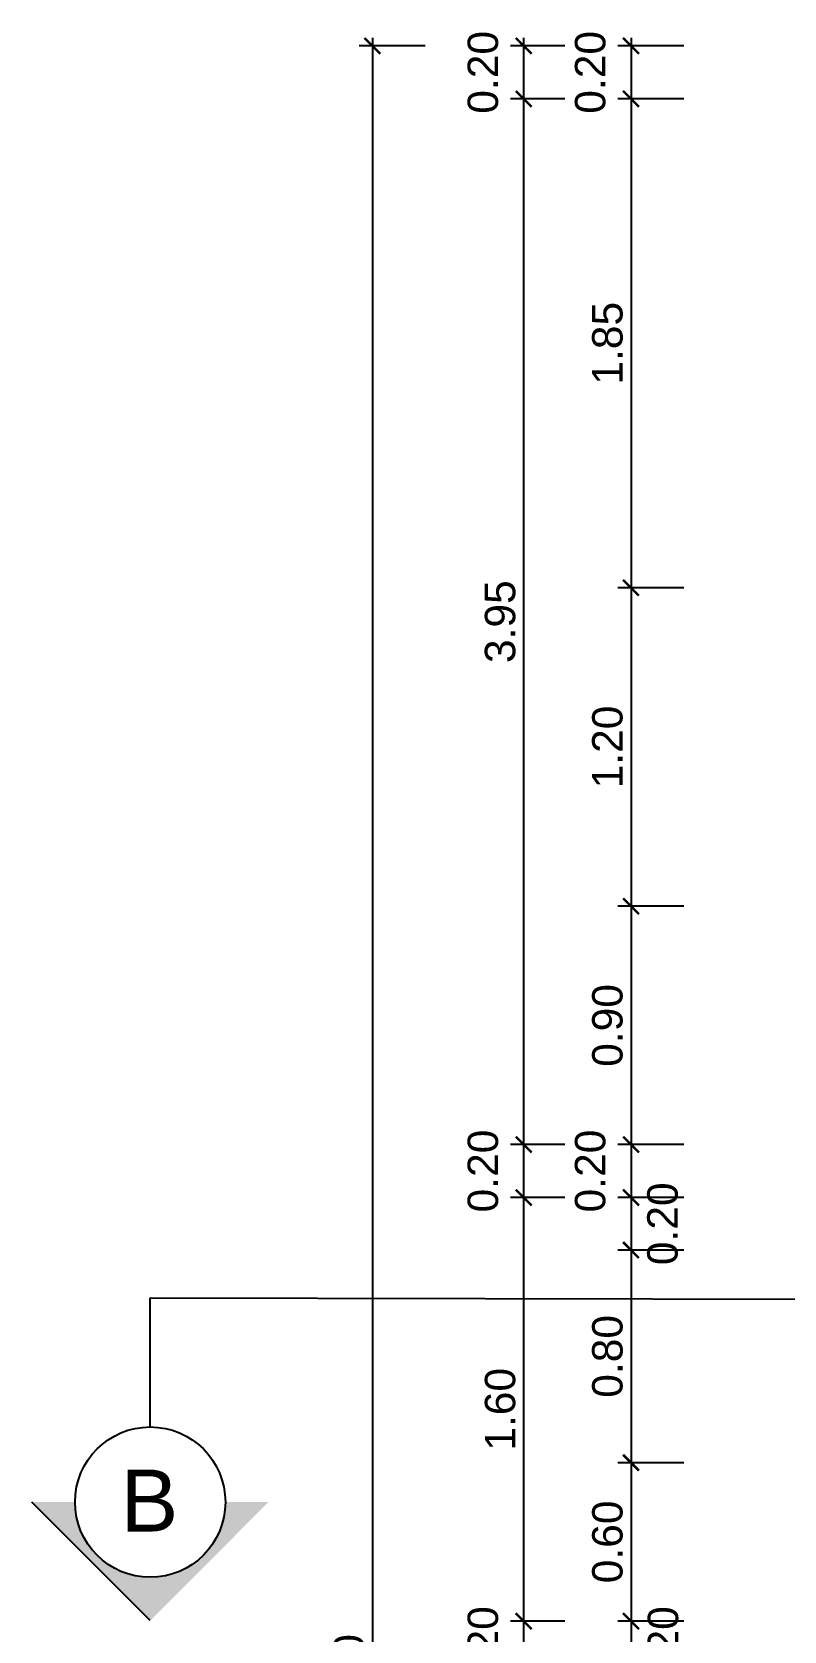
# Model space of a CAD drawing. Header units: feet. Extents: x -417 to 46, y -646 to -218.
# Drawn here: x -108.53 to -105.68, y -305.04 to -299 of the extents above; entities that cross this region are included whole.
import ezdxf

# ---------------------------------------------------------------- set-up
doc = ezdxf.new("R2010")
doc.units = ezdxf.units.FT
doc.header["$MEASUREMENT"] = 0
doc.linetypes.add('DASHDOT', pattern=[25.4, 12.7, -6.35, 0, -6.35])
for name, color, linetype in [('DIM', 10, 'Continuous'), ('GRDUTIY', 5, 'Continuous'), ('TEXXT', 8, 'Continuous')]:
    doc.layers.add(name, color=color, linetype=linetype)
doc.layers.add('DIM-COTAS', color=1, linetype='Continuous', lineweight=5)
doc.styles.add('DAMIAN', font='arial.ttf', dxfattribs={"height": 0.12})
doc.styles.get("Standard").update_dxf_attribs({"font": 'arial.ttf', "height": 0.115})
doc.dimstyles.new('KEILY', dxfattribs={"dimtxt": 0.115, "dimasz": 0.06, "dimexe": 0.05, "dimexo": 0.2, "dimgap": 0.03, "dimtad": 1, "dimzin": 1, "dimdsep": 46, "dimtxsty": 'Standard', "dimblk": 'ARCHTICK', "dimcen": 2.5, "dimdle": 0.03, "dimclrd": 256, "dimclre": 256, "dimclrt": 7, "dimadec": 0, "dimazin": 0, "dimtfac": 1, "dimtmove": 2, "dimatfit": 3, "dimfxl": 0.2, "dimfxlon": 1, "dimtolj": 1, "dimtzin": 1, "dimarcsym": 0})

# ---------------------------------------------------------------- blocks, each defined once
blk = doc.blocks.new('_ArchTick')
at = {"layer": 'DIM-COTAS', "color": 0, "const_width": 0.15}
blk.add_lwpolyline([(-0.5, -0.5), (0.5, 0.5)], dxfattribs=at)
blk = doc.blocks.new('*D546')
at = {"layer": 'Defpoints', "color": 0, "transparency": 16777216}
for p in [(-105.7524322528477, -299.0570197766338), (-106.2628598725112, -299.2570197766337), (-105.5524322528478, -299.2570197766337)]:
    blk.add_point(p, dxfattribs=at)
at = {"layer": 'DIM', "lineweight": -2, "transparency": 16777216}
for p, q in [((-106.2628598725112, -299.0270197766338), (-106.2628598725112, -299.2870197766337)), ((-106.0628598725112, -299.0570197766338), (-106.3128598725112, -299.0570197766338)), ((-106.0628598725112, -299.2570197766337), (-106.3128598725112, -299.2570197766337))]:
    blk.add_line(p, q, dxfattribs=at)
at = {"layer": 'DIM', "lineweight": -2, "transparency": 16777216, "xscale": 0.06, "yscale": 0.06, "zscale": 0.06}
for p, rotation in [((-106.2628598725112, -299.0570197766338), 90), ((-106.2628598725112, -299.2570197766337), 270)]:
    blk.add_blockref('_ArchTick', p, dxfattribs=dict(at, rotation=rotation))
at = {"layer": 'DIM', "color": 7, "transparency": 16777216, "insert": (-106.4165757660991, -299.1570197766338), "char_height": 0.115, "attachment_point": 5, "rotation": 90}
blk.add_mtext('\\A1;0.20', dxfattribs=at)
blk = doc.blocks.new('*D547')
at = {"layer": 'Defpoints', "color": 0, "transparency": 16777216}
for p in [(-105.5524322528478, -299.2570197766337), (-106.2628598725112, -301.1038153838245), (-105.7524322528478, -301.1038153838245)]:
    blk.add_point(p, dxfattribs=at)
at = {"layer": 'DIM', "lineweight": -2, "transparency": 16777216}
for p, q in [((-106.0628598725112, -299.2570197766337), (-106.3128598725112, -299.2570197766337)), ((-106.2628598725112, -299.2270197766338), (-106.2628598725112, -301.1338153838245)), ((-106.0628598725112, -301.1038153838245), (-106.3128598725112, -301.1038153838245))]:
    blk.add_line(p, q, dxfattribs=at)
at = {"layer": 'DIM', "lineweight": -2, "transparency": 16777216, "xscale": 0.06, "yscale": 0.06, "zscale": 0.06}
for p, rotation in [((-106.2628598725112, -299.2570197766337), 90), ((-106.2628598725112, -301.1038153838245), 270)]:
    blk.add_blockref('_ArchTick', p, dxfattribs=dict(at, rotation=rotation))
at = {"layer": 'DIM', "color": 7, "transparency": 16777216, "insert": (-106.3515757660991, -300.1804175802291), "char_height": 0.115, "attachment_point": 5, "rotation": 90}
blk.add_mtext('\\A1;1.85', dxfattribs=at)
blk = doc.blocks.new('*D557')
at = {"layer": 'Defpoints', "color": 0, "transparency": 16777216}
for p in [(-105.7524322528478, -301.1038153838245), (-106.2628598725112, -302.3070197766338), (-105.7524322528469, -302.3070197766338)]:
    blk.add_point(p, dxfattribs=at)
at = {"layer": 'DIM', "lineweight": -2, "transparency": 16777216}
for p, q in [((-106.2628598725112, -301.0738153838245), (-106.2628598725112, -302.3370197766337)), ((-106.0628598725112, -301.1038153838245), (-106.3128598725112, -301.1038153838245)), ((-106.0628598725112, -302.3070197766338), (-106.3128598725112, -302.3070197766338))]:
    blk.add_line(p, q, dxfattribs=at)
at = {"layer": 'DIM', "lineweight": -2, "transparency": 16777216, "xscale": 0.06, "yscale": 0.06, "zscale": 0.06}
for p, rotation in [((-106.2628598725112, -301.1038153838245), 90), ((-106.2628598725112, -302.3070197766338), 270)]:
    blk.add_blockref('_ArchTick', p, dxfattribs=dict(at, rotation=rotation))
at = {"layer": 'DIM', "color": 7, "transparency": 16777216, "insert": (-106.3515757660991, -301.7054175802291), "char_height": 0.115, "attachment_point": 5, "rotation": 90}
blk.add_mtext('\\A1;1.20', dxfattribs=at)
blk = doc.blocks.new('*D558')
at = {"layer": 'Defpoints', "color": 0, "transparency": 16777216}
for p in [(-105.7524322528469, -302.3070197766338), (-106.2628598725112, -303.2070197766338), (-105.5524322528478, -303.2070197766338)]:
    blk.add_point(p, dxfattribs=at)
at = {"layer": 'DIM', "lineweight": -2, "transparency": 16777216}
for p, q in [((-106.2628598725112, -302.2770197766338), (-106.2628598725112, -303.2370197766338)), ((-106.0628598725112, -302.3070197766338), (-106.3128598725112, -302.3070197766338)), ((-106.0628598725112, -303.2070197766338), (-106.3128598725112, -303.2070197766338))]:
    blk.add_line(p, q, dxfattribs=at)
at = {"layer": 'DIM', "lineweight": -2, "transparency": 16777216, "xscale": 0.06, "yscale": 0.06, "zscale": 0.06}
for p, rotation in [((-106.2628598725112, -302.3070197766338), 90), ((-106.2628598725112, -303.2070197766338), 270)]:
    blk.add_blockref('_ArchTick', p, dxfattribs=dict(at, rotation=rotation))
at = {"layer": 'DIM', "color": 7, "transparency": 16777216, "insert": (-106.3515757660991, -302.7570197766338), "char_height": 0.115, "attachment_point": 5, "rotation": 90}
blk.add_mtext('\\A1;0.90', dxfattribs=at)
blk = doc.blocks.new('*D559')
at = {"layer": 'Defpoints', "color": 0, "transparency": 16777216}
for p in [(-105.5524322528478, -303.2070197766338), (-106.2628598725112, -303.4070197766337), (-105.5524322528478, -303.4070197766337)]:
    blk.add_point(p, dxfattribs=at)
at = {"layer": 'DIM', "lineweight": -2, "transparency": 16777216}
for p, q in [((-106.2628598725112, -303.1770197766338), (-106.2628598725112, -303.4370197766337)), ((-106.0628598725112, -303.2070197766338), (-106.3128598725112, -303.2070197766338)), ((-106.0628598725112, -303.4070197766337), (-106.3128598725112, -303.4070197766337))]:
    blk.add_line(p, q, dxfattribs=at)
at = {"layer": 'DIM', "lineweight": -2, "transparency": 16777216, "xscale": 0.06, "yscale": 0.06, "zscale": 0.06}
for p, rotation in [((-106.2628598725112, -303.2070197766338), 90), ((-106.2628598725112, -303.4070197766337), 270)]:
    blk.add_blockref('_ArchTick', p, dxfattribs=dict(at, rotation=rotation))
at = {"layer": 'DIM', "color": 7, "transparency": 16777216, "insert": (-106.4165757660991, -303.3070197766338), "char_height": 0.115, "attachment_point": 5, "rotation": 90}
blk.add_mtext('\\A1;0.20', dxfattribs=at)
blk = doc.blocks.new('*D560')
at = {"layer": 'Defpoints', "color": 0, "transparency": 16777216}
for p in [(-105.5524322528478, -303.4070197766337), (-106.2628598725112, -303.6054175802291), (-105.7524322528479, -303.6054175802291)]:
    blk.add_point(p, dxfattribs=at)
at = {"layer": 'DIM', "lineweight": -2, "transparency": 16777216}
for p, q in [((-106.2628598725112, -303.3770197766337), (-106.2628598725112, -303.6354175802291)), ((-106.0628598725112, -303.4070197766337), (-106.3128598725112, -303.4070197766337)), ((-106.0628598725112, -303.6054175802291), (-106.3128598725112, -303.6054175802291))]:
    blk.add_line(p, q, dxfattribs=at)
at = {"layer": 'DIM', "lineweight": -2, "transparency": 16777216, "xscale": 0.06, "yscale": 0.06, "zscale": 0.06}
for p, rotation in [((-106.2628598725112, -303.4070197766337), 90), ((-106.2628598725112, -303.6054175802291), 270)]:
    blk.add_blockref('_ArchTick', p, dxfattribs=dict(at, rotation=rotation))
at = {"layer": 'DIM', "color": 7, "transparency": 16777216, "insert": (-106.1434088806072, -303.5062186784314), "char_height": 0.115, "attachment_point": 5, "rotation": 90}
blk.add_mtext('\\A1;0.20', dxfattribs=at)
blk = doc.blocks.new('*D561')
at = {"layer": 'Defpoints', "color": 0, "transparency": 16777216}
for p in [(-105.7524322528479, -303.6054175802291), (-106.2628598725112, -304.4086219692456), (-105.7524319110863, -304.4086219692456)]:
    blk.add_point(p, dxfattribs=at)
at = {"layer": 'DIM', "lineweight": -2, "transparency": 16777216}
for p, q in [((-106.0628598725112, -303.6054175802291), (-106.3128598725112, -303.6054175802291)), ((-106.2628598725112, -303.5754175802292), (-106.2628598725112, -304.4386219692456)), ((-106.0628598725112, -304.4086219692456), (-106.3128598725112, -304.4086219692456))]:
    blk.add_line(p, q, dxfattribs=at)
at = {"layer": 'DIM', "lineweight": -2, "transparency": 16777216, "xscale": 0.06, "yscale": 0.06, "zscale": 0.06}
for p, rotation in [((-106.2628598725112, -303.6054175802291), 90), ((-106.2628598725112, -304.4086219692456), 270)]:
    blk.add_blockref('_ArchTick', p, dxfattribs=dict(at, rotation=rotation))
at = {"layer": 'DIM', "color": 7, "transparency": 16777216, "insert": (-106.3515757660991, -304.0070197747374), "char_height": 0.115, "attachment_point": 5, "rotation": 90}
blk.add_mtext('\\A1;0.80', dxfattribs=at)
blk = doc.blocks.new('*D562')
at = {"layer": 'Defpoints', "color": 0, "transparency": 16777216}
for p in [(-105.7524319110863, -304.4086219692456), (-106.2628598725112, -305.0070197766337), (-105.5524322528477, -305.0070197766337)]:
    blk.add_point(p, dxfattribs=at)
at = {"layer": 'DIM', "lineweight": -2, "transparency": 16777216}
for p, q in [((-106.2628598725112, -304.3786219692456), (-106.2628598725112, -305.0370197766337)), ((-106.0628598725112, -304.4086219692456), (-106.3128598725112, -304.4086219692456)), ((-106.0628598725112, -305.0070197766337), (-106.3128598725112, -305.0070197766337))]:
    blk.add_line(p, q, dxfattribs=at)
at = {"layer": 'DIM', "lineweight": -2, "transparency": 16777216, "xscale": 0.06, "yscale": 0.06, "zscale": 0.06}
for p, rotation in [((-106.2628598725112, -304.4086219692456), 90), ((-106.2628598725112, -305.0070197766337), 270)]:
    blk.add_blockref('_ArchTick', p, dxfattribs=dict(at, rotation=rotation))
at = {"layer": 'DIM', "color": 7, "transparency": 16777216, "insert": (-106.3515757660991, -304.7078208729397), "char_height": 0.115, "attachment_point": 5, "rotation": 90}
blk.add_mtext('\\A1;0.60', dxfattribs=at)
blk = doc.blocks.new('*D563')
at = {"layer": 'Defpoints', "color": 0, "transparency": 16777216}
for p in [(-105.5524322528477, -305.0070197766337), (-106.2628598725112, -305.2070197766338), (-105.5524322528477, -305.2070197766338)]:
    blk.add_point(p, dxfattribs=at)
at = {"layer": 'DIM', "lineweight": -2, "transparency": 16777216}
for p, q in [((-106.0628598725112, -305.0070197766337), (-106.3128598725112, -305.0070197766337)), ((-106.2628598725112, -304.9770197766338), (-106.2628598725112, -305.2370197766338)), ((-106.0628598725112, -305.2070197766338), (-106.3128598725112, -305.2070197766338))]:
    blk.add_line(p, q, dxfattribs=at)
at = {"layer": 'DIM', "lineweight": -2, "transparency": 16777216, "xscale": 0.06, "yscale": 0.06, "zscale": 0.06}
for p, rotation in [((-106.2628598725112, -305.0070197766337), 90), ((-106.2628598725112, -305.2070197766338), 270)]:
    blk.add_blockref('_ArchTick', p, dxfattribs=dict(at, rotation=rotation))
at = {"layer": 'DIM', "color": 7, "transparency": 16777216, "insert": (-106.1412605215135, -305.1070197766338), "char_height": 0.115, "attachment_point": 5, "rotation": 90}
blk.add_mtext('\\A1;0.20', dxfattribs=at)
blk = doc.blocks.new('*D517')
at = {"layer": 'Defpoints', "color": 0, "transparency": 16777216}
for p in [(-106.6682893698196, -305.0070197766337), (-106.3128598725112, -305.0070197766337), (-106.3128598725112, -305.2070197766338)]:
    blk.add_point(p, dxfattribs=at)
at = {"layer": 'DIM', "lineweight": -2, "transparency": 16777216}
for p, q in [((-106.5128598725112, -305.0070197766337), (-106.7182893698196, -305.0070197766337)), ((-106.6682893698196, -305.2370197766338), (-106.6682893698196, -304.9770197766338)), ((-106.5128598725112, -305.2070197766338), (-106.7182893698196, -305.2070197766338))]:
    blk.add_line(p, q, dxfattribs=at)
at = {"layer": 'DIM', "lineweight": -2, "transparency": 16777216, "xscale": 0.06, "yscale": 0.06, "zscale": 0.06}
for p, rotation in [((-106.6682893698196, -305.0070197766337), 90), ((-106.6682893698196, -305.2070197766338), 270)]:
    blk.add_blockref('_ArchTick', p, dxfattribs=dict(at, rotation=rotation))
at = {"layer": 'DIM', "color": 7, "transparency": 16777216, "insert": (-106.8220052634075, -305.1070197766338), "char_height": 0.115, "attachment_point": 5, "rotation": 90}
blk.add_mtext('\\A1;0.20', dxfattribs=at)
blk = doc.blocks.new('*D518')
at = {"layer": 'Defpoints', "color": 0, "transparency": 16777216}
for p in [(-106.6682893698196, -303.4070197766337), (-106.3128598725112, -303.4070197766337), (-106.3128598725112, -305.0070197766337)]:
    blk.add_point(p, dxfattribs=at)
at = {"layer": 'DIM', "lineweight": -2, "transparency": 16777216}
for p, q in [((-106.6682893698196, -305.0370197766337), (-106.6682893698196, -303.3770197766337)), ((-106.5128598725112, -303.4070197766337), (-106.7182893698196, -303.4070197766337)), ((-106.5128598725112, -305.0070197766337), (-106.7182893698196, -305.0070197766337))]:
    blk.add_line(p, q, dxfattribs=at)
at = {"layer": 'DIM', "lineweight": -2, "transparency": 16777216, "xscale": 0.06, "yscale": 0.06, "zscale": 0.06}
for p, rotation in [((-106.6682893698196, -303.4070197766337), 90), ((-106.6682893698196, -305.0070197766337), 270)]:
    blk.add_blockref('_ArchTick', p, dxfattribs=dict(at, rotation=rotation))
at = {"layer": 'DIM', "color": 7, "transparency": 16777216, "insert": (-106.7570052634075, -304.2070197766337), "char_height": 0.115, "attachment_point": 5, "rotation": 90}
blk.add_mtext('\\A1;1.60', dxfattribs=at)
blk = doc.blocks.new('*D519')
at = {"layer": 'Defpoints', "color": 0, "transparency": 16777216}
for p in [(-106.6682893698196, -303.2070197766338), (-106.3128598725112, -303.2070197766338), (-106.3128598725112, -303.4070197766337)]:
    blk.add_point(p, dxfattribs=at)
at = {"layer": 'DIM', "lineweight": -2, "transparency": 16777216}
for p, q in [((-106.6682893698196, -303.4370197766337), (-106.6682893698196, -303.1770197766338)), ((-106.5128598725112, -303.2070197766338), (-106.7182893698196, -303.2070197766338)), ((-106.5128598725112, -303.4070197766337), (-106.7182893698196, -303.4070197766337))]:
    blk.add_line(p, q, dxfattribs=at)
at = {"layer": 'DIM', "lineweight": -2, "transparency": 16777216, "xscale": 0.06, "yscale": 0.06, "zscale": 0.06}
for p, rotation in [((-106.6682893698196, -303.2070197766338), 90), ((-106.6682893698196, -303.4070197766337), 270)]:
    blk.add_blockref('_ArchTick', p, dxfattribs=dict(at, rotation=rotation))
at = {"layer": 'DIM', "color": 7, "transparency": 16777216, "insert": (-106.8220052634075, -303.3070197766338), "char_height": 0.115, "attachment_point": 5, "rotation": 90}
blk.add_mtext('\\A1;0.20', dxfattribs=at)
blk = doc.blocks.new('*D520')
at = {"layer": 'Defpoints', "color": 0, "transparency": 16777216}
for p in [(-106.6682893698196, -299.2570197766337), (-106.3128598725112, -299.2570197766337), (-106.3128598725112, -303.2070197766338)]:
    blk.add_point(p, dxfattribs=at)
at = {"layer": 'DIM', "lineweight": -2, "transparency": 16777216}
for p, q in [((-106.5128598725112, -299.2570197766337), (-106.7182893698196, -299.2570197766337)), ((-106.6682893698196, -303.2370197766338), (-106.6682893698196, -299.2270197766338)), ((-106.5128598725112, -303.2070197766338), (-106.7182893698196, -303.2070197766338))]:
    blk.add_line(p, q, dxfattribs=at)
at = {"layer": 'DIM', "lineweight": -2, "transparency": 16777216, "xscale": 0.06, "yscale": 0.06, "zscale": 0.06}
for p, rotation in [((-106.6682893698196, -299.2570197766337), 90), ((-106.6682893698196, -303.2070197766338), 270)]:
    blk.add_blockref('_ArchTick', p, dxfattribs=dict(at, rotation=rotation))
at = {"layer": 'DIM', "color": 7, "transparency": 16777216, "insert": (-106.7570444857813, -301.2320197766338), "char_height": 0.115, "attachment_point": 5, "rotation": 90}
blk.add_mtext('\\A1;3.95', dxfattribs=at)
blk = doc.blocks.new('*D521')
at = {"layer": 'Defpoints', "color": 0, "transparency": 16777216}
for p in [(-106.6682893698196, -299.0570197766338), (-106.3128598725112, -299.0570197766338), (-106.3128598725112, -299.2570197766337)]:
    blk.add_point(p, dxfattribs=at)
at = {"layer": 'DIM', "lineweight": -2, "transparency": 16777216}
for p, q in [((-106.6682893698196, -299.2870197766337), (-106.6682893698196, -299.0270197766338)), ((-106.5128598725112, -299.0570197766338), (-106.7182893698196, -299.0570197766338)), ((-106.5128598725112, -299.2570197766337), (-106.7182893698196, -299.2570197766337))]:
    blk.add_line(p, q, dxfattribs=at)
at = {"layer": 'DIM', "lineweight": -2, "transparency": 16777216, "xscale": 0.06, "yscale": 0.06, "zscale": 0.06}
for p, rotation in [((-106.6682893698196, -299.0570197766338), 90), ((-106.6682893698196, -299.2570197766337), 270)]:
    blk.add_blockref('_ArchTick', p, dxfattribs=dict(at, rotation=rotation))
at = {"layer": 'DIM', "color": 7, "transparency": 16777216, "insert": (-106.8220052634075, -299.1570197766338), "char_height": 0.115, "attachment_point": 5, "rotation": 90}
blk.add_mtext('\\A1;0.20', dxfattribs=at)
blk = doc.blocks.new('*D478')
at = {"layer": 'Defpoints', "color": 0, "transparency": 16777216}
for p in [(-106.7182893698196, -299.0570197766338), (-107.2403001823682, -311.4570197766337), (-106.7182893698196, -311.4570197766337)]:
    blk.add_point(p, dxfattribs=at)
at = {"layer": 'DIM', "lineweight": -2, "transparency": 16777216}
for p, q in [((-107.2403001823682, -299.0270197766338), (-107.2403001823682, -311.4870197766337)), ((-107.0403001823682, -299.0570197766338), (-107.2903001823682, -299.0570197766338)), ((-107.0403001823682, -311.4570197766337), (-107.2903001823682, -311.4570197766337))]:
    blk.add_line(p, q, dxfattribs=at)
at = {"layer": 'DIM', "lineweight": -2, "transparency": 16777216, "xscale": 0.06, "yscale": 0.06, "zscale": 0.06}
for p, rotation in [((-107.2403001823682, -299.0570197766338), 90), ((-107.2403001823682, -311.4570197766337), 270)]:
    blk.add_blockref('_ArchTick', p, dxfattribs=dict(at, rotation=rotation))
at = {"layer": 'DIM', "color": 7, "transparency": 16777216, "insert": (-107.3290160759561, -305.2570197766337), "char_height": 0.115, "attachment_point": 5, "rotation": 90}
blk.add_mtext('\\A1;12.40', dxfattribs=at)

msp = doc.modelspace()

# ---------------------------------------------------------------- hatches: boundary and pattern name
at = {"layer": 'GRDUTIY'}
h = msp.add_hatch(color=256, dxfattribs=at)
edge = h.paths.add_edge_path()
edge.add_line((-108.3639052198392, -304.5576068993651), (-108.5268224596708, -304.5576068993651))
edge.add_line((-108.5268224596708, -304.5576068993651), (-108.0799337218538, -305.0051752570581))
edge.add_line((-108.0799337218538, -305.0051752570581), (-107.6330449840367, -304.5576068993651))
edge.add_line((-107.6330449840367, -304.5576068993651), (-107.7959622238683, -304.5576068993651))
edge.add_ellipse((-108.0799337218538, -304.5576068993651), major_axis=(0.2007981718885526, -0.2007981718885527), ratio=0.999999999999962, start_angle=225.0000000000011, end_angle=405.0000000000011, ccw=False)

# ---------------------------------------------------------------- linework, layer by layer
at = {"layer": 'GRDUTIY', "color": 8, "linetype": 'DASHDOT'}
for p, q in [((-108.0799337218538, -304.2736354013796), (-108.0799337218538, -303.7855075758803)), ((-108.0799337218538, -303.785507575884), (-85.77547152319892, -303.8325123099995))]:
    msp.add_line(p, q, dxfattribs=at)
at = {"layer": 'GRDUTIY'}
msp.add_line((-108.079956780684, -305.0051752570581), (-108.5268455185011, -304.5576068993651), dxfattribs=at)
at = {"layer": 'GRDUTIY', "color": 3}
msp.add_circle((-108.0799337218538, -304.5576068993651), 0.2839714979845127, dxfattribs=at)

# ---------------------------------------------------------------- texts
at = {"layer": 'TEXXT', "insert": (-108.1918009085472, -304.4346377473121), "char_height": 0.234, "width": 3.63, "attachment_point": 1, "style": 'DAMIAN'}
msp.add_mtext('B', dxfattribs=at)

# ---------------------------------------------------------------- dimensions: what is measured, and where the dimension line sits
at = {"layer": 'DIM'}
for base, p1, p2, picture, middle in [((-107.2403001823682, -311.4570197766337), (-106.7182893698196, -299.0570197766338), (-106.7182893698196, -311.4570197766337), '*D478', (-107.3290160759561, -305.2570197766337)), ((-106.6682893698196, -299.0570197766338), (-106.3128598725112, -299.2570197766337), (-106.3128598725112, -299.0570197766338), '*D521', (-106.8220052634075, -299.1570197766338)), ((-106.2628598725112, -299.2570197766337), (-105.7524322528477, -299.0570197766338), (-105.5524322528478, -299.2570197766337), '*D546', (-106.4165757660991, -299.1570197766338)), ((-106.6682893698196, -299.2570197766337), (-106.3128598725112, -303.2070197766338), (-106.3128598725112, -299.2570197766337), '*D520', (-106.7570444857813, -301.2320197766338)), ((-106.2628598725112, -301.1038153838245), (-105.5524322528478, -299.2570197766337), (-105.7524322528478, -301.1038153838245), '*D547', (-106.3515757660991, -300.1804175802291)), ((-106.2628598725112, -302.3070197766338), (-105.7524322528478, -301.1038153838245), (-105.7524322528469, -302.3070197766338), '*D557', (-106.3515757660991, -301.7054175802291)), ((-106.2628598725112, -303.2070197766338), (-105.7524322528469, -302.3070197766338), (-105.5524322528478, -303.2070197766338), '*D558', (-106.3515757660991, -302.7570197766338)), ((-106.6682893698196, -303.2070197766338), (-106.3128598725112, -303.4070197766337), (-106.3128598725112, -303.2070197766338), '*D519', (-106.8220052634075, -303.3070197766338)), ((-106.2628598725112, -303.4070197766337), (-105.5524322528478, -303.2070197766338), (-105.5524322528478, -303.4070197766337), '*D559', (-106.4165757660991, -303.3070197766338)), ((-106.6682893698196, -303.4070197766337), (-106.3128598725112, -305.0070197766337), (-106.3128598725112, -303.4070197766337), '*D518', (-106.7570052634075, -304.2070197766337)), ((-106.2628598725112, -304.4086219692456), (-105.7524322528479, -303.6054175802291), (-105.7524319110863, -304.4086219692456), '*D561', (-106.3515757660991, -304.0070197747374)), ((-106.2628598725112, -305.0070197766337), (-105.7524319110863, -304.4086219692456), (-105.5524322528477, -305.0070197766337), '*D562', (-106.3515757660991, -304.7078208729397)), ((-106.6682893698196, -305.0070197766337), (-106.3128598725112, -305.2070197766338), (-106.3128598725112, -305.0070197766337), '*D517', (-106.8220052634075, -305.1070197766338))]:
    dim = msp.add_linear_dim(base=base, p1=p1, p2=p2, angle=90, dimstyle='KEILY', dxfattribs=at)
    dim.commit()
    dim.dimension.update_dxf_attribs({"geometry": picture, "text_midpoint": middle})
for base, p1, p2, picture, middle in [((-106.2628598725112, -303.6054175802291), (-105.5524322528478, -303.4070197766337), (-105.7524322528479, -303.6054175802291), '*D560', (-106.1434088806072, -303.5062186784314)), ((-106.2628598725112, -305.2070197766338), (-105.5524322528477, -305.0070197766337), (-105.5524322528477, -305.2070197766338), '*D563', (-106.1412605215135, -305.1070197766338))]:
    dim = msp.add_linear_dim(base=base, p1=p1, p2=p2, angle=90, dimstyle='KEILY', dxfattribs=at)
    dim.commit()
    dim.dimension.update_dxf_attribs({"geometry": picture, "text_midpoint": middle, "dimtype": 160})

doc.saveas('drawing.dxf')
